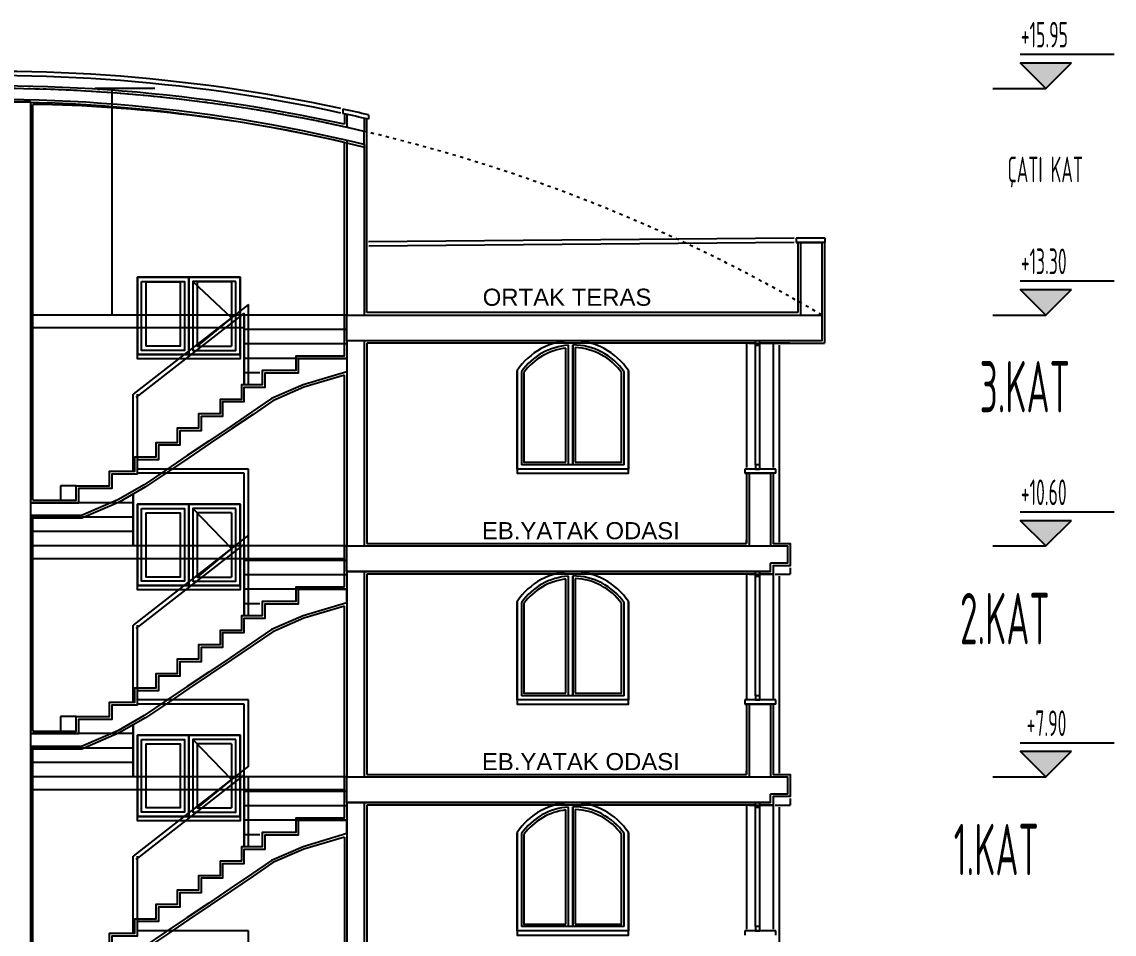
# Model space of a CAD drawing. Extents: x 41749 to 92598, y -24291 to 29432.
# Drawn here: x 43841.5 to 44160.7, y -23271.6 to -23005 of the extents above; entities that cross this region are included whole.
import ezdxf

# ---------------------------------------------------------------- set-up
doc = ezdxf.new("R2010")
doc.units = 0
doc.header["$MEASUREMENT"] = 0
doc.header["$PDMODE"] = 3
doc.linetypes.add('ACAD_ISO03W100', pattern=[30, 12, -18])
doc.layers.get('0').update_dxf_attribs({"linetype": 'CONTINUOUS'})
doc.layers.get('Defpoints').update_dxf_attribs({"linetype": 'CONTINUOUS'})
for name, color, linetype in [('ADAKENARI', 7, 'CONTINUOUS'), ('OLÇÜ', 3, 'CONTINUOUS'), ('SıVA', 7, 'CONTINUOUS')]:
    doc.layers.add(name, color=color, linetype=linetype)
doc.styles.add('mahal', font='arial.ttf', dxfattribs={"height": 70})
doc.styles.add('OLCU', font='isocpeur.ttf', dxfattribs={"width": 0.59})
doc.dimstyles.get("Standard").update_dxf_attribs({"dimtxt": 0.18, "dimasz": 0.18, "dimexe": 20, "dimexo": 0, "dimgap": 10, "dimtad": 1, "dimdec": 4, "dimrnd": 0.5, "dimdsep": 46, "dimtxsty": 'OLCU', "dimblk1": 'DOT', "dimblk2": 'DOT', "dimsah": 1, "dimcen": 0.09, "dimclrt": 4, "dimadec": 0, "dimazin": 0, "dimtfac": 1, "dimtdec": 4, "dimtix": 1, "dimtmove": 2, "dimatfit": 3, "dimfxl": 0, "dimtolj": 1, "dimtzin": 0, "dimarcsym": 0})

# ---------------------------------------------------------------- blocks, each defined once
blk = doc.blocks.new('KASA-2')
for p, q in [((-0.5, -0.5), (-0.5, 0.5)), ((-0.5, 0.5), (0.5, 0.5)), ((0.5, 0.5), (0.5, -0.5)), ((0.5, -0.5), (-0.5, -0.5))]:
    blk.add_line(p, q)
blk = doc.blocks.new('DOT')
at = {"color": 0, "linetype": 'ByBlock'}
blk.add_line((-0.5, 0), (-1, 0), dxfattribs=at)
at = {"color": 0, "linetype": 'ByBlock', "const_width": 0.5}
blk.add_lwpolyline([(-0.25, 0, 1), (0.25, 0, 1)], format="xyb", close=True, dxfattribs=at)
blk = doc.blocks.new('*D2904')
at = {"layer": 'Defpoints', "color": 0, "ltscale": 0.5, "transparency": 16777216}
for p in [(32632.6, -20001.4), (32918.9, -20001.4), (32918.9, -20266.4)]:
    blk.add_point(p, dxfattribs=at)
at = {"layer": 'OLÇÜ', "color": 0, "lineweight": -2, "ltscale": 0.5, "transparency": 16777216}
for p, q in [((32682.6, -20001.4), (32612.6, -20001.4)), ((32632.6, -20266.3), (32632.6, -20001.6)), ((32682.6, -20266.4), (32612.6, -20266.4))]:
    blk.add_line(p, q, dxfattribs=at)
at = {"layer": 'OLÇÜ', "color": 0, "lineweight": -2, "ltscale": 0.5, "transparency": 16777216, "xscale": 0.18, "yscale": 0.18, "zscale": 0.18}
for p, rotation in [((32632.6, -20001.4), 90), ((32632.6, -20266.4), 270)]:
    blk.add_blockref('DOT', p, dxfattribs=dict(at, rotation=rotation))
at = {"layer": 'OLÇÜ', "color": 4, "ltscale": 0.5, "transparency": 16777216, "insert": (32622.5, -20133.9), "char_height": 0.18, "attachment_point": 5, "rotation": 90, "style": 'OLCU'}
blk.add_mtext('\\A1;265', dxfattribs=at)
blk = doc.blocks.new('cv')
at = {"layer": 'SıVA', "linetype": 'ByBlock', "ltscale": 1.5}
for points in [[(33693.68908, -19971.44009), (33723.68908, -20001.44009), (33753.68908, -19971.44009)], [(33693.68908, -20236.44009), (33723.68908, -20266.44009), (33753.68908, -20236.44009)], [(33693.68908, -20506.44009), (33723.68908, -20536.44009), (33753.68908, -20506.44009)], [(33693.68908, -20776.44009), (33723.68908, -20806.44009), (33753.68908, -20776.44009)]]:
    blk.add_hatch(color=256, dxfattribs=at).paths.add_polyline_path(points)
at = {"layer": 'SıVA'}
for p, q in [((33693.68908, -19961.44009), (33803.68908, -19961.44009)), ((33723.68908, -20001.44009), (33693.68908, -19971.44009)), ((33693.68908, -19971.44009), (33753.68908, -19971.44009)), ((33723.68908, -20001.44009), (33753.68908, -19971.44009)), ((33661.72395, -20001.44009), (33723.68908, -20001.44009)), ((32517.10891, -20016.61818), (32537.10891, -20016.61818)), ((32537.10891, -20017.01717), (32537.10891, -21546.44009)), ((32540.10891, -20482.81509), (32540.10891, -20020.09782)), ((32902.10891, -20025.57162), (32902.10891, -20030.70861)), ((32904.10891, -20031.18189), (32904.10891, -20043.41382)), ((32907.10891, -20031.89636), (32907.10891, -20046.77493)), ((32927.10891, -20036.24706), (32927.10891, -20051.72262)), ((32930.10891, -20263.44009), (32930.10891, -20037.00374)), ((32932.10891, -20032.35249), (32932.10891, -20037.51126)), ((32907.10891, -20062.20899), (32907.10891, -20266.44009)), ((32927.10891, -20067.2016), (32927.10891, -20266.44009)), ((33429.59903, -20176.44009), (32932.28514, -20180.94009)), ((33429.59903, -20181.44009), (32932.45836, -20185.94009)), ((33466.10903, -20176.44009), (33432.10903, -20176.44009)), ((33432.10903, -20176.44009), (33432.10903, -20181.44009)), ((33432.10903, -20181.44009), (33462.10903, -20181.44009)), ((33466.10903, -20181.44009), (33432.10903, -20181.44009)), ((33434.10903, -20181.44009), (33434.10903, -20263.44009)), ((33437.10903, -20181.44009), (33437.10903, -20266.44009)), ((33462.10903, -20181.44009), (33437.10903, -20181.44009)), ((33462.10903, -20181.44009), (33437.10903, -20181.44009)), ((33462.10903, -20181.44009), (33462.10903, -20266.44009)), ((33462.10903, -20181.44009), (33462.10903, -20181.44009)), ((33465.10903, -20181.44009), (33465.10903, -20299.43986)), ((33466.10903, -20181.44009), (33466.10903, -20176.44009)), ((32667.10891, -20227.19009), (32717.10787, -20227.19009)), ((32672.10891, -20227.69009), (32672.10891, -20302.69009)), ((32717.10787, -20227.19009), (32717.10787, -20307.69009)), ((32777.10891, -20227.19009), (32727.10787, -20227.19009)), ((32727.10787, -20227.19009), (32727.10787, -20307.69009)), ((32772.10891, -20227.69009), (32772.10891, -20302.69009)), ((33693.68908, -20226.44009), (33803.68908, -20226.44009)), ((33723.68908, -20266.44009), (33693.68908, -20236.44009)), ((33693.68908, -20236.44009), (33753.68908, -20236.44009)), ((33723.68908, -20266.44009), (33753.68908, -20236.44009)), ((32907.10891, -20296.44009), (32907.10891, -20266.44009)), ((32907.10891, -20296.44009), (32907.10891, -20266.44009)), ((32907.10891, -20296.44009), (32907.10891, -20266.44009)), ((32907.10891, -20296.44009), (32907.10891, -20266.44009)), ((33434.10903, -20263.44009), (32930.10891, -20263.44009)), ((33661.72395, -20266.44009), (33723.68908, -20266.44009)), ((32907.10891, -20296.44009), (32907.10891, -20536.44009)), ((32907.10891, -20296.44009), (32907.10891, -20536.44009)), ((32927.10891, -20296.44009), (32927.10891, -20536.44009)), ((33384.60891, -20441.44009), (33384.6089, -20296.44009)), ((33389.60891, -20441.44009), (33389.6089, -20296.44009)), ((33374.10886, -20299.44009), (32930.10891, -20299.44009)), ((32930.10891, -20299.44009), (32930.10891, -20533.44009)), ((33170.96039, -20301.44009), (33170.96039, -20441.44009)), ((33374.1089, -20299.44009), (33374.10891, -20444.60372)), ((33374.10891, -20299.44009), (33374.1089, -20299.44009)), ((33384.6089, -20299.44009), (33374.1089, -20299.44009)), ((33377.1089, -20299.44009), (33465.10903, -20299.43986)), ((33389.6089, -20302.0235), (33384.6089, -20302.0235)), ((33389.6089, -20302.0235), (33384.6089, -20302.0235)), ((33424.60894, -20299.44007), (33389.6089, -20299.44009)), ((33405.1089, -20299.44009), (33405.10891, -20444.60372)), ((33412.10879, -20301.7018), (33412.10879, -20531.95656)), ((32907.10891, -20317.06509), (32907.10891, -20332.71871)), ((32904.10891, -20584.06509), (32904.10891, -20336.74466)), ((33235.96039, -20446.44009), (33105.96039, -20446.44009)), ((33230.96039, -20441.44009), (33110.96039, -20441.44009)), ((33408.20538, -20446.44009), (33372.10891, -20446.44009)), ((33372.10891, -20446.44009), (33372.10891, -20451.44009)), ((33408.20538, -20451.44009), (33408.20538, -20446.44009)), ((33372.10891, -20451.44009), (33402.10891, -20451.44009)), ((33408.20538, -20451.44009), (33372.10891, -20451.44009)), ((33374.10891, -20451.44009), (33374.10891, -20533.44009)), ((33377.10891, -20451.44009), (33377.10891, -20536.44009)), ((33402.10891, -20451.44009), (33377.10891, -20451.44009)), ((33402.10891, -20451.44009), (33402.10886, -20536.44009)), ((33402.10891, -20451.44009), (33402.10891, -20451.44009)), ((33402.10891, -20451.44011), (33402.10891, -20536.44009)), ((33405.10891, -20451.44009), (33405.10891, -20469.44009)), ((32590.65876, -20465.94009), (32572.2561, -20465.94009)), ((32572.2561, -20465.94009), (32572.2561, -20482.81509)), ((33405.10891, -20469.44009), (33405.10891, -20469.44009)), ((32667.10891, -20492.69009), (32717.10787, -20492.69009)), ((32672.10891, -20497.69009), (32672.10891, -20572.69009)), ((32717.10787, -20492.69009), (32717.10787, -20577.69009)), ((32777.10891, -20492.69009), (32727.10787, -20492.69009)), ((32727.10787, -20492.69009), (32727.10787, -20577.69009)), ((32772.10891, -20497.69009), (32772.10891, -20572.69009)), ((33693.68908, -20496.44009), (33803.68908, -20496.44009)), ((32540.10891, -20752.81509), (32540.10891, -20503.81509)), ((33723.68908, -20536.44009), (33693.68908, -20506.44009)), ((33693.68908, -20506.44009), (33753.68908, -20506.44009)), ((33723.68908, -20536.44009), (33753.68908, -20506.44009)), ((32907.10891, -20566.44009), (32907.10891, -20536.44009)), ((32907.10891, -20566.44009), (32907.10891, -20536.44009)), ((32907.10891, -20566.44009), (32907.10891, -20536.44009)), ((32907.10891, -20566.44009), (32907.10891, -20536.44009)), ((32907.10891, -20566.44009), (32907.10891, -20536.44009)), ((32907.10891, -20566.44009), (32907.10891, -20536.44009)), ((32907.10891, -20566.44009), (32907.10891, -20536.44009)), ((32930.10891, -20533.44009), (33374.10891, -20533.44009)), ((33374.10891, -20533.44009), (33374.10891, -20529.20553)), ((33661.72395, -20536.44009), (33723.68908, -20536.44009)), ((33425.10879, -20561.82914), (33425.10879, -20569.44009)), ((32907.10891, -20566.44009), (32907.10891, -20806.44009)), ((32907.10891, -20566.44009), (32907.10891, -20806.44009)), ((32927.10891, -20566.44009), (32927.10891, -20806.44009)), ((33374.10886, -20569.44009), (32930.10891, -20569.44009)), ((32930.10891, -20569.44009), (32930.10891, -20803.44009)), ((33170.96039, -20571.44009), (33170.96039, -20711.44009)), ((33374.1089, -20569.44009), (33374.10891, -20714.60372)), ((33374.10891, -20569.44009), (33374.1089, -20569.44009)), ((33384.6089, -20569.44009), (33374.1089, -20569.44009)), ((33377.1089, -20569.44009), (33405.10885, -20569.44002)), ((33384.60891, -20711.44009), (33384.6089, -20566.44009)), ((33389.6089, -20572.0235), (33384.6089, -20572.0235)), ((33389.6089, -20572.0235), (33384.6089, -20572.0235)), ((33389.60891, -20711.44009), (33389.6089, -20566.44009)), ((33405.10885, -20569.44008), (33389.6089, -20569.44009)), ((33405.1089, -20569.44009), (33405.10891, -20714.60372)), ((33407.61431, -20569.44009), (33425.10879, -20569.44009)), ((33412.10879, -20571.7018), (33412.10879, -20801.95656)), ((32907.10891, -20602.71871), (32907.10891, -20587.06509)), ((33235.96039, -20716.44009), (33105.96039, -20716.44009)), ((33230.96039, -20711.44009), (33110.96039, -20711.44009)), ((33408.20538, -20716.44009), (33372.10891, -20716.44009)), ((33372.10891, -20716.44009), (33372.10891, -20721.44009)), ((33408.20538, -20721.44009), (33408.20538, -20716.44009)), ((33372.10891, -20721.44009), (33402.10891, -20721.44009)), ((33408.20538, -20721.44009), (33372.10891, -20721.44009)), ((33374.10891, -20721.44009), (33374.10891, -20803.44009)), ((33377.10891, -20721.44009), (33377.10891, -20806.44009)), ((33402.10891, -20721.44009), (33377.10891, -20721.44009)), ((33402.10891, -20721.44009), (33402.10886, -20806.44009)), ((33402.10891, -20721.44009), (33402.10891, -20721.44009)), ((33402.10891, -20721.44011), (33402.10891, -20806.44009)), ((33405.10891, -20721.44009), (33405.10891, -20739.44009)), ((32590.65876, -20735.94009), (32572.2561, -20735.94009)), ((32572.2561, -20735.94009), (32572.2561, -20752.81509)), ((33405.10891, -20739.44009), (33405.10891, -20739.44009)), ((32667.10891, -20762.69009), (32717.10787, -20762.69009)), ((32672.10891, -20767.69009), (32672.10891, -20842.69009)), ((32717.10787, -20762.69009), (32717.10787, -20847.69009)), ((32777.10891, -20762.69009), (32727.10787, -20762.69009)), ((32727.10787, -20762.69009), (32727.10787, -20847.69009)), ((32772.10891, -20767.69009), (32772.10891, -20842.69009)), ((33693.68908, -20766.44009), (33803.68908, -20766.44009)), ((32540.10891, -21022.81509), (32540.10891, -20773.81509)), ((33723.68908, -20806.44009), (33693.68908, -20776.44009)), ((33693.68908, -20776.44009), (33753.68908, -20776.44009)), ((33723.68908, -20806.44009), (33753.68908, -20776.44009)), ((32907.10891, -20836.44009), (32907.10891, -20806.44009)), ((32907.10891, -20836.44009), (32907.10891, -20806.44009)), ((32907.10891, -20836.44009), (32907.10891, -20806.44009)), ((32907.10891, -20836.44009), (32907.10891, -20806.44009)), ((32907.10891, -20836.44009), (32907.10891, -20806.44009)), ((32907.10891, -20836.44009), (32907.10891, -20806.44009)), ((32930.10891, -20803.44009), (33374.10891, -20803.44009)), ((32930.10891, -20803.44009), (33374.10891, -20803.44009)), ((33374.10891, -20803.44009), (33374.10891, -20799.20553)), ((33374.10891, -20803.44009), (33374.10891, -20799.20553)), ((33661.72395, -20806.44009), (33723.68908, -20806.44009)), ((33425.10891, -20831.82914), (33425.10891, -20839.44009)), ((32907.10891, -20836.44009), (32907.10891, -21076.44009)), ((32927.10891, -20836.44009), (32927.10891, -21076.44009)), ((33374.10886, -20839.44009), (32930.10891, -20839.44009)), ((33374.10886, -20839.44009), (32930.10891, -20839.44009)), ((32930.10891, -20839.44009), (32930.10891, -21073.44009)), ((33170.96039, -20841.44009), (33170.96039, -20981.44009)), ((33374.10891, -20839.44009), (33374.1089, -20839.44009)), ((33384.6089, -20839.44009), (33374.1089, -20839.44009)), ((33374.1089, -20839.44009), (33374.10891, -20984.60372)), ((33374.10891, -20839.44009), (33374.1089, -20839.44009)), ((33384.6089, -20839.44009), (33374.1089, -20839.44009)), ((33377.1089, -20839.44009), (33405.10885, -20839.44002)), ((33377.1089, -20839.44009), (33405.10885, -20839.44002)), ((33384.60891, -20981.44009), (33384.6089, -20836.44009)), ((33389.6089, -20842.0235), (33384.6089, -20842.0235)), ((33389.6089, -20842.0235), (33384.6089, -20842.0235)), ((33389.6089, -20842.0235), (33384.6089, -20842.0235)), ((33389.6089, -20842.0235), (33384.6089, -20842.0235)), ((33389.60891, -20981.44009), (33389.6089, -20836.44009)), ((33405.10885, -20839.44008), (33389.6089, -20839.44009)), ((33405.10885, -20839.44008), (33389.6089, -20839.44009)), ((33405.1089, -20839.44009), (33405.10891, -20984.60372)), ((33407.61443, -20839.44009), (33425.10891, -20839.44009)), ((33412.10879, -20841.7018), (33412.10879, -21071.95656)), ((32907.10891, -20872.71871), (32907.10891, -20857.06509)), ((32904.10891, -20876.74466), (32904.10891, -21124.06509)), ((32904.10891, -20876.74466), (32904.10891, -21124.06509)), ((33235.96039, -20986.44009), (33105.96039, -20986.44009)), ((33230.96039, -20981.44009), (33110.96039, -20981.44009)), ((33408.20538, -20986.44009), (33372.10891, -20986.44009)), ((33372.10891, -20986.44009), (33372.10891, -20991.44009)), ((33408.20538, -20991.44009), (33408.20538, -20986.44009))]:
    blk.add_line(p, q, dxfattribs=at)
at = {"layer": 'SıVA', "ltscale": 0.6}
blk.add_line((32927.10891, -20067.2016), (32927.10891, -20051.72262), dxfattribs=at)
at = {"layer": 'SıVA', "ltscale": 0.3}
for p, q in [((32792.10891, -20253.92086), (32657.10891, -20359.06509)), ((32792.10891, -20347.81509), (32792.10891, -20253.92086)), ((32907.10891, -20266.44009), (32540.10891, -20266.44009)), ((32787.10891, -20264.15268), (32660.18124, -20363.00981)), ((32787.10891, -20347.81509), (32787.10891, -20264.15268)), ((32787.10891, -20266.44009), (32787.10891, -20347.81509)), ((32787.10891, -20281.44009), (32540.10891, -20281.44009)), ((32907.10891, -20283.31509), (32787.10891, -20283.31509)), ((32907.10891, -20300.19009), (32787.10891, -20300.19009)), ((32907.10891, -20317.06509), (32787.10891, -20317.06509)), ((32805.16272, -20333.94009), (32787.10891, -20333.94009)), ((32657.10891, -20449.06509), (32657.10891, -20359.06509)), ((32662.10891, -20446.44009), (32662.10891, -20359.06509)), ((32792.10891, -20446.44009), (32662.10891, -20446.44009)), ((32792.10891, -20617.81509), (32792.10891, -20446.44009)), ((32787.10891, -20451.44009), (32662.10891, -20451.44009)), ((32787.10891, -20617.81509), (32787.10891, -20451.44009)), ((32657.10891, -20475.69534), (32657.10891, -20536.44009)), ((32657.10891, -20536.44009), (32657.10891, -20475.74303)), ((32657.10891, -20485.81509), (32537.10891, -20485.81509)), ((32657.10891, -20502.69009), (32537.10891, -20502.69009)), ((32657.10891, -20519.56509), (32537.10891, -20519.56509)), ((32792.10891, -20523.92086), (32657.10891, -20629.06509)), ((32904.10891, -20536.44009), (32537.10891, -20536.44009)), ((32787.10891, -20534.15268), (32660.18124, -20633.00981)), ((32787.10891, -20536.44009), (32787.10891, -20617.81509)), ((32907.10891, -20536.44009), (32787.10891, -20536.44009)), ((32904.10891, -20551.44009), (32537.10891, -20551.44009)), ((32907.10891, -20553.31509), (32787.10891, -20553.31509)), ((32907.10891, -20570.19009), (32787.10891, -20570.19009)), ((32907.10891, -20587.06509), (32787.10891, -20587.06509)), ((32805.16272, -20603.94009), (32787.10891, -20603.94009)), ((32657.10891, -20719.06509), (32657.10891, -20629.06509)), ((32662.10891, -20716.44009), (32662.10891, -20629.06509)), ((32792.10891, -20716.44009), (32662.10891, -20716.44009)), ((32792.10891, -20793.92086), (32792.10891, -20716.44009)), ((32787.10891, -20721.44009), (32662.10891, -20721.44009)), ((32787.10891, -20887.81509), (32787.10891, -20721.44009)), ((32657.10891, -20755.81509), (32537.10891, -20755.81509)), ((32657.10891, -20745.69534), (32657.10891, -20806.44009)), ((32657.10891, -20806.44009), (32657.10891, -20745.74303)), ((32657.10891, -20772.69009), (32537.10891, -20772.69009)), ((32657.10891, -20789.56509), (32537.10891, -20789.56509)), ((32792.10891, -20793.92086), (32657.10891, -20899.06509)), ((32904.10891, -20806.44009), (32537.10891, -20806.44009)), ((32787.10891, -20804.15268), (32660.18124, -20903.00981)), ((32787.10891, -20806.44009), (32787.10891, -20887.81509)), ((32907.10891, -20806.44009), (32787.10891, -20806.44009)), ((32792.10891, -20887.81509), (32792.10891, -20806.44009)), ((32904.10891, -20821.44009), (32537.10891, -20821.44009)), ((32907.10891, -20823.31509), (32787.10891, -20823.31509)), ((32907.10891, -20840.19009), (32787.10891, -20840.19009)), ((32907.10891, -20857.06509), (32787.10891, -20857.06509)), ((32805.16272, -20873.94009), (32787.10891, -20873.94009)), ((32657.10891, -20989.06509), (32657.10891, -20899.06509)), ((32662.10891, -20986.44009), (32662.10891, -20899.06509)), ((32792.10891, -20986.44009), (32662.10891, -20986.44009)), ((32792.10891, -21157.81509), (32792.10891, -20986.44009))]:
    blk.add_line(p, q, dxfattribs=at)
at = {"layer": 'SıVA'}
for points in [[(32540.10891, -20482.81509), (32590.65876, -20482.81509), (32590.65876, -20465.94009), (32629.73094, -20465.94009), (32629.73094, -20449.06509), (32659.10891, -20449.06509), (32659.10891, -20432.19009), (32684.10891, -20432.19009), (32684.10891, -20415.31509), (32709.10891, -20415.31509), (32709.10891, -20398.44009), (32734.10891, -20398.44009), (32734.10891, -20381.56509), (32759.10891, -20381.56509), (32759.10891, -20364.69009), (32784.10891, -20364.69009), (32784.10891, -20347.81509), (32808.48688, -20347.81509), (32808.48688, -20330.94009), (32847.55907, -20330.94009), (32847.55907, -20314.06509), (32904.10891, -20314.06509), (32904.10891, -20064.56801)], [(32667.10891, -20307.69009), (32667.10891, -20227.19009), (32667.10891, -20227.19009)], [(32672.10891, -20227.19009), (32717.10787, -20227.19009), (32717.10787, -20307.69009), (32667.10891, -20307.69009), (32667.10891, -20227.19009)], [(32672.10891, -20227.69009), (32712.10787, -20227.69009), (32712.10787, -20302.69009), (32672.10891, -20302.69009)], [(32772.10891, -20227.19009), (32727.10787, -20227.19009), (32727.10787, -20307.69009), (32777.10891, -20307.69009), (32777.10891, -20227.19009)], [(32727.10787, -20227.19009), (32772.10891, -20269.52299), (32732.10787, -20302.69009)], [(32772.10891, -20227.69009), (32732.10787, -20227.69009), (32732.10787, -20302.69009), (32772.10891, -20302.69009)], [(32907.10891, -20266.44009), (33462.10903, -20266.44009), (33462.10912, -20296.44014)], [(33400.73368, -20266.44009), (33462.10891, -20266.44009), (33462.109, -20296.44014), (33422.10896, -20296.44007)], [(33400.73368, -20266.44009), (33462.10891, -20266.44009), (33462.109, -20296.44014), (33422.10904, -20296.44003)], [(33422.10896, -20296.44007), (32907.10891, -20296.44009)], [(33162.96039, -20438.44009), (33162.96039, -20304.96695)], [(33165.96039, -20441.44009), (33165.96039, -20301.6357)], [(33170.96039, -20441.44009), (33170.96039, -20301.44009)], [(33170.96039, -20301.44009), (33170.96039, -20441.44009)], [(33170.96039, -20301.44009), (33170.96039, -20441.44009)], [(33173.96039, -20304.5139), (33173.96039, -20438.44009)], [(32537.10891, -20485.81509), (32593.65876, -20485.81509), (32593.65876, -20468.94009), (32632.73094, -20468.94009), (32632.73094, -20452.06509), (32662.10891, -20452.06509), (32662.10891, -20435.19009), (32687.10891, -20435.19009), (32687.10891, -20418.31509), (32712.10891, -20418.31509), (32712.10891, -20401.44009), (32737.10891, -20401.44009), (32737.10891, -20384.56509), (32762.10891, -20384.56509), (32762.10891, -20367.69009), (32787.10891, -20367.69009), (32787.10891, -20350.81509), (32811.48688, -20350.81509), (32811.48688, -20333.94009), (32850.55907, -20333.94009), (32850.55907, -20317.06509), (32907.10891, -20317.06509)], [(32907.10891, -20332.71871), (32855.69516, -20348.06105), (32818.80061, -20363.99555), (32795.57397, -20380.07357), (32770.50101, -20396.99782), (32745.50101, -20413.87282), (32720.50101, -20430.74782), (32695.50101, -20447.62282), (32670.051, -20464.80157), (32639.46202, -20482.37219), (32596.75953, -20500.81509), (32537.10891, -20500.81509)], [(33105.96039, -20446.44009), (33105.96039, -20331.36664)], [(33105.96039, -20331.36664), (33105.96039, -20451.44009), (33235.96039, -20451.44009), (33235.96039, -20331.36664)], [(33110.96039, -20332.71395), (33110.96039, -20441.44009)], [(33113.96039, -20333.54965), (33113.96039, -20438.44009), (33162.96039, -20438.44009)], [(33173.96039, -20438.44009), (33227.96039, -20438.44009), (33227.96039, -20333.54965)], [(33230.96039, -20441.44009), (33230.96039, -20332.71395)], [(33235.96039, -20331.36664), (33235.96039, -20446.44009)], [(32904.10891, -20336.74466), (32856.72238, -20350.88524), (32820.26335, -20366.63164), (32797.26699, -20382.55026), (32772.17942, -20399.48437), (32747.17942, -20416.35937), (32722.17942, -20433.23437), (32697.17942, -20450.10937), (32671.63942, -20467.34887), (32640.80824, -20485.05861), (32597.37969, -20503.81509), (32540.10891, -20503.81509)], [(33405.10891, -20469.44009), (33405.10891, -20533.44009), (33425.10879, -20533.44009), (33425.10879, -20536.44009)], [(32667.10891, -20577.69009), (32667.10891, -20492.69009), (32667.10891, -20492.69009)], [(32672.10891, -20492.69009), (32717.10787, -20492.69009), (32717.10787, -20577.69009), (32667.10891, -20577.69009), (32667.10891, -20492.69009)], [(32672.10891, -20497.69009), (32712.10787, -20497.69009), (32712.10787, -20572.69009), (32672.10891, -20572.69009)], [(32772.10891, -20492.69009), (32727.10787, -20492.69009), (32727.10787, -20577.69009), (32777.10891, -20577.69009), (32777.10891, -20492.69009)], [(32727.10787, -20492.69009), (32772.10891, -20539.52299), (32732.10787, -20572.69009)], [(32772.10891, -20497.69009), (32732.10787, -20497.69009), (32732.10787, -20572.69009), (32772.10891, -20572.69009)], [(32907.10891, -20536.44009), (33422.10891, -20536.44009), (33422.10891, -20556.44009)], [(32907.10891, -20536.44009), (33422.10891, -20536.44009), (33422.10891, -20556.44009)], [(33400.73368, -20536.44009), (33422.10879, -20536.44009), (33422.10879, -20556.44009), (33402.10885, -20556.44004)], [(33400.73368, -20536.44009), (33422.10879, -20536.44009), (33422.10879, -20556.44009), (33402.10893, -20556.44)], [(33400.73368, -20536.44009), (33422.10879, -20536.44009), (33422.10879, -20556.44009), (33402.10893, -20556.44)], [(33425.10879, -20536.44009), (33425.10879, -20559.4401), (33405.10885, -20559.44005), (33405.10887, -20591.43999)], [(33425.10879, -20536.44009), (33425.10879, -20559.4401), (33405.10893, -20559.44001)], [(32907.10891, -20566.44009), (33402.10893, -20566.44009), (33402.10893, -20556.44)], [(33402.10893, -20566.44007), (32907.10891, -20566.44009)], [(33162.96039, -20708.44009), (33162.96039, -20574.96695)], [(33165.96039, -20711.44009), (33165.96039, -20571.6357)], [(33170.96039, -20711.44009), (33170.96039, -20571.44009)], [(33170.96039, -20571.44009), (33170.96039, -20711.44009)], [(33170.96039, -20571.44009), (33170.96039, -20711.44009)], [(33173.96039, -20574.5139), (33173.96039, -20708.44009)], [(32537.10891, -20755.81509), (32593.65876, -20755.81509), (32593.65876, -20738.94009), (32632.73094, -20738.94009), (32632.73094, -20722.06509), (32662.10891, -20722.06509), (32662.10891, -20705.19009), (32687.10891, -20705.19009), (32687.10891, -20688.31509), (32712.10891, -20688.31509), (32712.10891, -20671.44009), (32737.10891, -20671.44009), (32737.10891, -20654.56509), (32762.10891, -20654.56509), (32762.10891, -20637.69009), (32787.10891, -20637.69009), (32787.10891, -20620.81509), (32811.48688, -20620.81509), (32811.48688, -20603.94009), (32850.55907, -20603.94009), (32850.55907, -20587.06509), (32907.10891, -20587.06509)], [(32540.10891, -20752.81509), (32590.65876, -20752.81509), (32590.65876, -20735.94009), (32629.73094, -20735.94009), (32629.73094, -20719.06509), (32659.10891, -20719.06509), (32659.10891, -20702.19009), (32684.10891, -20702.19009), (32684.10891, -20685.31509), (32709.10891, -20685.31509), (32709.10891, -20668.44009), (32734.10891, -20668.44009), (32734.10891, -20651.56509), (32759.10891, -20651.56509), (32759.10891, -20634.69009), (32784.10891, -20634.69009), (32784.10891, -20617.81509), (32808.48688, -20617.81509), (32808.48688, -20600.94009), (32847.55907, -20600.94009), (32847.55907, -20584.06509), (32904.10891, -20584.06509)], [(32907.10891, -20602.71871), (32855.69516, -20618.06105), (32818.80061, -20633.99555), (32795.57397, -20650.07357), (32770.50101, -20666.99782), (32745.50101, -20683.87282), (32720.50101, -20700.74782), (32695.50101, -20717.62282), (32670.051, -20734.80157), (32639.46202, -20752.37219), (32596.75953, -20770.81509), (32537.10891, -20770.81509)], [(33105.96039, -20716.44009), (33105.96039, -20601.36664)], [(33105.96039, -20601.36664), (33105.96039, -20721.44009), (33235.96039, -20721.44009), (33235.96039, -20601.36664)], [(33110.96039, -20602.71395), (33110.96039, -20711.44009)], [(33113.96039, -20603.54965), (33113.96039, -20708.44009), (33162.96039, -20708.44009)], [(33173.96039, -20708.44009), (33227.96039, -20708.44009), (33227.96039, -20603.54965)], [(33230.96039, -20711.44009), (33230.96039, -20602.71395)], [(33235.96039, -20601.36664), (33235.96039, -20716.44009)], [(32540.10891, -21022.81509), (32590.65876, -21022.81509), (32590.65876, -21005.94009), (32629.73094, -21005.94009), (32629.73094, -20989.06509), (32659.10891, -20989.06509), (32659.10891, -20972.19009), (32684.10891, -20972.19009), (32684.10891, -20955.31509), (32709.10891, -20955.31509), (32709.10891, -20938.44009), (32734.10891, -20938.44009), (32734.10891, -20921.56509), (32759.10891, -20921.56509), (32759.10891, -20904.69009), (32784.10891, -20904.69009), (32784.10891, -20887.81509), (32808.48688, -20887.81509), (32808.48688, -20870.94009), (32847.55907, -20870.94009), (32847.55907, -20854.06509), (32904.10891, -20854.06509), (32904.10891, -20606.74466)], [(32904.10891, -20606.74466), (32856.72238, -20620.88524), (32820.26335, -20636.63164), (32797.26699, -20652.55026), (32772.17942, -20669.48437), (32747.17942, -20686.35937), (32722.17942, -20703.23437), (32697.17942, -20720.10937), (32671.63942, -20737.34887), (32640.80824, -20755.05861), (32597.37969, -20773.81509), (32540.10891, -20773.81509)], [(33405.10891, -20739.44009), (33405.10891, -20803.44009), (33425.10879, -20803.44009), (33425.10879, -20806.44009)], [(32667.10891, -20847.69009), (32667.10891, -20762.69009), (32667.10891, -20762.69009)], [(32672.10891, -20762.69009), (32717.10787, -20762.69009), (32717.10787, -20847.69009), (32667.10891, -20847.69009), (32667.10891, -20762.69009)], [(32672.10891, -20767.69009), (32712.10787, -20767.69009), (32712.10787, -20842.69009), (32672.10891, -20842.69009)], [(32772.10891, -20762.69009), (32727.10787, -20762.69009), (32727.10787, -20847.69009), (32777.10891, -20847.69009), (32777.10891, -20762.69009)], [(32727.10787, -20762.69009), (32772.10891, -20809.52299), (32732.10787, -20842.69009)], [(32772.10891, -20767.69009), (32732.10787, -20767.69009), (32732.10787, -20842.69009), (32772.10891, -20842.69009)], [(32907.10891, -20806.44009), (33422.10891, -20806.44009), (33422.10891, -20826.44009)], [(32907.10891, -20806.44009), (33422.10891, -20806.44009), (33422.10891, -20826.44009)], [(32907.10891, -20806.44009), (33422.10891, -20806.44009), (33422.10891, -20826.44009)], [(32907.10891, -20806.44009), (33422.10891, -20806.44009), (33422.10891, -20826.44009)], [(32907.10891, -20806.44009), (33422.10891, -20806.44009), (33422.10891, -20826.44009)], [(32907.10891, -20806.44009), (33422.10891, -20806.44009), (33422.10891, -20826.44009)], [(33400.73368, -20806.44009), (33422.10879, -20806.44009), (33422.10879, -20826.44009), (33402.10885, -20826.44004)], [(33400.73368, -20806.44009), (33422.10879, -20806.44009), (33422.10879, -20826.44009), (33402.10893, -20826.44)], [(33400.73368, -20806.44009), (33422.10879, -20806.44009), (33422.10879, -20826.44009), (33402.10893, -20826.44)], [(33400.73368, -20806.44009), (33422.10879, -20806.44009), (33422.10879, -20826.44009), (33402.10885, -20826.44004)], [(33400.73368, -20806.44009), (33422.10879, -20806.44009), (33422.10879, -20826.44009), (33402.10893, -20826.44)], [(33400.73368, -20806.44009), (33422.10879, -20806.44009), (33422.10879, -20826.44009), (33402.10893, -20826.44)], [(33400.73368, -20806.44009), (33422.10879, -20806.44009), (33422.10879, -20826.44009), (33402.10885, -20826.44004)], [(33400.73368, -20806.44009), (33422.10879, -20806.44009), (33422.10879, -20826.44009), (33402.10893, -20826.44)], [(33400.73368, -20806.44009), (33422.10879, -20806.44009), (33422.10879, -20826.44009), (33402.10893, -20826.44)], [(33425.10879, -20806.44009), (33425.10879, -20829.4401), (33405.10885, -20829.44005), (33405.10887, -20861.43999)], [(33425.10879, -20806.44009), (33425.10879, -20829.4401), (33405.10885, -20829.44005), (33405.10887, -20861.43999)], [(33425.10879, -20806.44009), (33425.10879, -20829.4401), (33405.10885, -20829.44005), (33405.10887, -20861.43999)], [(33425.10879, -20806.44009), (33425.10879, -20829.4401), (33405.10893, -20829.44001)], [(33425.10879, -20806.44009), (33425.10879, -20829.4401), (33405.10893, -20829.44001)], [(33425.10879, -20806.44009), (33425.10879, -20829.4401), (33405.10893, -20829.44001)], [(32907.10891, -20836.44009), (33402.10893, -20836.44009), (33402.10893, -20826.44)], [(32907.10891, -20836.44009), (33402.10893, -20836.44009), (33402.10893, -20826.44)], [(32907.10891, -20836.44009), (33402.10893, -20836.44009), (33402.10893, -20826.44)], [(33402.10893, -20836.44007), (32907.10891, -20836.44009)], [(33402.10893, -20836.44007), (32907.10891, -20836.44009)], [(33162.96039, -20978.44009), (33162.96039, -20844.96695)], [(33165.96039, -20981.44009), (33165.96039, -20841.6357)], [(33170.96039, -20981.44009), (33170.96039, -20841.44009)], [(33170.96039, -20841.44009), (33170.96039, -20981.44009)], [(33170.96039, -20841.44009), (33170.96039, -20981.44009)], [(33173.96039, -20844.5139), (33173.96039, -20978.44009)], [(32537.10891, -21025.81509), (32593.65876, -21025.81509), (32593.65876, -21008.94009), (32632.73094, -21008.94009), (32632.73094, -20992.06509), (32662.10891, -20992.06509), (32662.10891, -20975.19009), (32687.10891, -20975.19009), (32687.10891, -20958.31509), (32712.10891, -20958.31509), (32712.10891, -20941.44009), (32737.10891, -20941.44009), (32737.10891, -20924.56509), (32762.10891, -20924.56509), (32762.10891, -20907.69009), (32787.10891, -20907.69009), (32787.10891, -20890.81509), (32811.48688, -20890.81509), (32811.48688, -20873.94009), (32850.55907, -20873.94009), (32850.55907, -20857.06509), (32907.10891, -20857.06509)], [(33105.96039, -20986.44009), (33105.96039, -20871.36664)], [(33105.96039, -20871.36664), (33105.96039, -20991.44009), (33235.96039, -20991.44009), (33235.96039, -20871.36664)], [(33235.96039, -20871.36664), (33235.96039, -20986.44009)], [(32907.10891, -20872.71871), (32855.69516, -20888.06105), (32818.80061, -20903.99555), (32795.57397, -20920.07357), (32770.50101, -20936.99782), (32745.50101, -20953.87282), (32720.50101, -20970.74782), (32695.50101, -20987.62282), (32670.051, -21004.80157), (32639.46202, -21022.37219), (32596.75953, -21040.81509), (32537.10891, -21040.81509)], [(32904.10891, -20876.74466), (32856.72238, -20890.88524), (32820.26335, -20906.63164), (32797.26699, -20922.55026), (32772.17942, -20939.48437), (32747.17942, -20956.35937), (32722.17942, -20973.23437), (32697.17942, -20990.10937), (32671.63942, -21007.34887), (32640.80824, -21025.05861), (32597.37969, -21043.81509), (32540.10891, -21043.81509)], [(33110.96039, -20872.71395), (33110.96039, -20981.44009)], [(33113.96039, -20873.54965), (33113.96039, -20978.44009), (33162.96039, -20978.44009)], [(33173.96039, -20978.44009), (33227.96039, -20978.44009), (33227.96039, -20873.54965)], [(33230.96039, -20981.44009), (33230.96039, -20872.71395)]]:
    blk.add_lwpolyline(points, dxfattribs=at)
for points in [[(32662.10891, -20222.19009), (32722.10787, -20222.19009), (32722.10787, -20312.69009), (32662.10891, -20312.69009)], [(32662.10891, -20312.69009), (32722.10787, -20312.69009), (32722.10787, -20222.19009), (32662.10891, -20222.19009)], [(32662.10891, -20222.19009), (32782.10891, -20222.19009), (32782.10891, -20317.69009), (32662.10891, -20317.69009)], [(32782.10891, -20222.19009), (32722.10787, -20222.19009), (32722.10787, -20312.69009), (32782.10891, -20312.69009)], [(32782.10891, -20312.69009), (32722.10787, -20312.69009), (32722.10787, -20222.19009), (32782.10891, -20222.19009)], [(32662.10891, -20487.69009), (32722.10787, -20487.69009), (32722.10787, -20582.69009), (32662.10891, -20582.69009)], [(32662.10891, -20582.69009), (32722.10787, -20582.69009), (32722.10787, -20487.69009), (32662.10891, -20487.69009)], [(32662.10891, -20487.69009), (32782.10891, -20487.69009), (32782.10891, -20587.69009), (32662.10891, -20587.69009)], [(32782.10891, -20487.69009), (32722.10787, -20487.69009), (32722.10787, -20582.69009), (32782.10891, -20582.69009)], [(32782.10891, -20582.69009), (32722.10787, -20582.69009), (32722.10787, -20487.69009), (32782.10891, -20487.69009)], [(32662.10891, -20757.69009), (32722.10787, -20757.69009), (32722.10787, -20852.69009), (32662.10891, -20852.69009)], [(32662.10891, -20852.69009), (32722.10787, -20852.69009), (32722.10787, -20757.69009), (32662.10891, -20757.69009)], [(32662.10891, -20757.69009), (32782.10891, -20757.69009), (32782.10891, -20857.69009), (32662.10891, -20857.69009)], [(32782.10891, -20757.69009), (32722.10787, -20757.69009), (32722.10787, -20852.69009), (32782.10891, -20852.69009)], [(32782.10891, -20852.69009), (32722.10787, -20852.69009), (32722.10787, -20757.69009), (32782.10891, -20757.69009)]]:
    blk.add_lwpolyline(points, close=True, dxfattribs=at)
for centre, radius, start, end in [((32492.10891, -21909.25083), 1927.78302, 77.78415503, 110.74817524), ((32492.10891, -21909.25083), 1922.78302, 77.75189676, 110.8046283), ((32492.10891, -21909.25083), 1910.78302, 77.54818931, 111.0718545), ((32488.35814, -21857.38621), 1840.16662, 76.22900294, 112.53028184), ((32511.42603, -21766.82685), 1746.96451, 77.01005143, 89.05923552), ((32525.76087, -21760.36753), 1775.14921, 76.76713785, 77.75987491), ((32525.67083, -21760.36906), 1770.14996, 76.72608918, 77.72178566), ((33170.96039, -20374.38744), 77.94735, 33.49891917, 146.50108083), ((33170.91966, -20374.61885), 73.15145, 93.88732281, 145.05070992), ((33171.14753, -20375.29465), 70.80264, 96.64015312, 143.87161105), ((33171.27389, -20374.03161), 72.59219, 34.69270748, 90.2474421), ((33171.0927, -20374.579), 70.12376, 35.80999195, 87.65625567), ((33170.96039, -20644.38744), 77.94735, 33.49891917, 146.50108083), ((33170.91966, -20644.61885), 73.15145, 93.88732281, 145.05070992), ((33171.14753, -20645.29465), 70.80264, 96.64015312, 143.87161105), ((33171.27389, -20644.03161), 72.59219, 34.69270748, 90.2474421), ((33171.0927, -20644.579), 70.12376, 35.80999195, 87.65625567), ((33170.96039, -20914.38744), 77.94735, 33.49891917, 146.50108083), ((33170.91966, -20914.61885), 73.15145, 93.88732281, 145.05070992), ((33171.14753, -20915.29465), 70.80264, 96.64015312, 143.87161105), ((33171.27389, -20914.03161), 72.59219, 34.69270748, 90.2474421), ((33171.0927, -20914.579), 70.12376, 35.80999195, 87.65625567)]:
    blk.add_arc(centre, radius, start, end, dxfattribs=at)
at = {"layer": 'SıVA', "linetype": 'ACAD_ISO03W100', "ltscale": 0.3}
blk.add_arc((32492.10891, -21909.25083), 1907.78302, 59.43978808, 120.56021192, dxfattribs=at)
at = {"layer": 'SıVA', "ltscale": 0.6}
for centre, radius, start, end in [((32492.10891, -21909.25083), 1907.78302, 76.8198624, 111.8488748), ((32488.35814, -21857.38621), 1843.16662, 76.22900294, 112.53028184)]:
    blk.add_arc(centre, radius, start, end, dxfattribs=at)
at = {"layer": 'SıVA', "xscale": -5, "yscale": 5, "zscale": 5, "rotation": 90}
for p in [(33387.10891, -20443.94009), (33387.10891, -20713.94009), (33387.10891, -20983.94009)]:
    blk.add_blockref('KASA-2', p, dxfattribs=at)
at = {"layer": 'SıVA', "style": 'OLCU', "width": 0.5}
for s, height, p in [('+15.95', 30, (33694.6487, -19953.63256)), ('ÇATI KAT', 30, (33679.10538, -20111.17861)), ('+13.30', 30, (33694.6487, -20218.63256)), ('3.KAT', 60, (33646.52494, -20380.22028)), ('+10.60', 30, (33694.6487, -20488.63256)), ('2.KAT', 60, (33623.53487, -20651.32799)), ('+7.90', 30, (33701.43441, -20758.63256)), ('1.KAT', 60, (33616.24915, -20921.32799))]:
    blk.add_text(s, height=height, dxfattribs=at).set_placement(p)
at = {"layer": 'SıVA', "char_height": 20, "width": 318.296, "attachment_point": 5, "style": 'mahal'}
for s, insert in [('ORTAK TERAS ', (33164.28249, -20245.71875)), ('{\\fArial|b0|i0|c186|p34;EB.YATAK ODASI}', (33180.4362, -20518.66117)), ('{\\fArial|b0|i0|c186|p34;EB.YATAK ODASI}', (33180.4362, -20788.66117))]:
    blk.add_mtext(s, dxfattribs=dict(at, insert=insert))
at = {"layer": 'OLÇÜ', "ltscale": 0.5}
dim = blk.add_linear_dim(base=(32632.6317, -20001.44009), p1=(32918.88862, -20266.44009), p2=(32918.88862, -20001.44009), angle=90, dimstyle='Standard', override={"dimscale": 1, "dimfxl": 50, "dimfxlon": 1}, dxfattribs=at)
dim.commit()
dim.dimension.update_dxf_attribs({"geometry": '*D2904', "text_midpoint": (32622.5417, -20133.94009)})

msp = doc.modelspace()

# ---------------------------------------------------------------- block references
at = {"layer": 'ADAKENARI', "xscale": 0.25, "yscale": 0.25, "zscale": 0.25}
msp.add_blockref('cv', (35709.76185, -18024.07549), dxfattribs=at)

doc.saveas('drawing.dxf')
